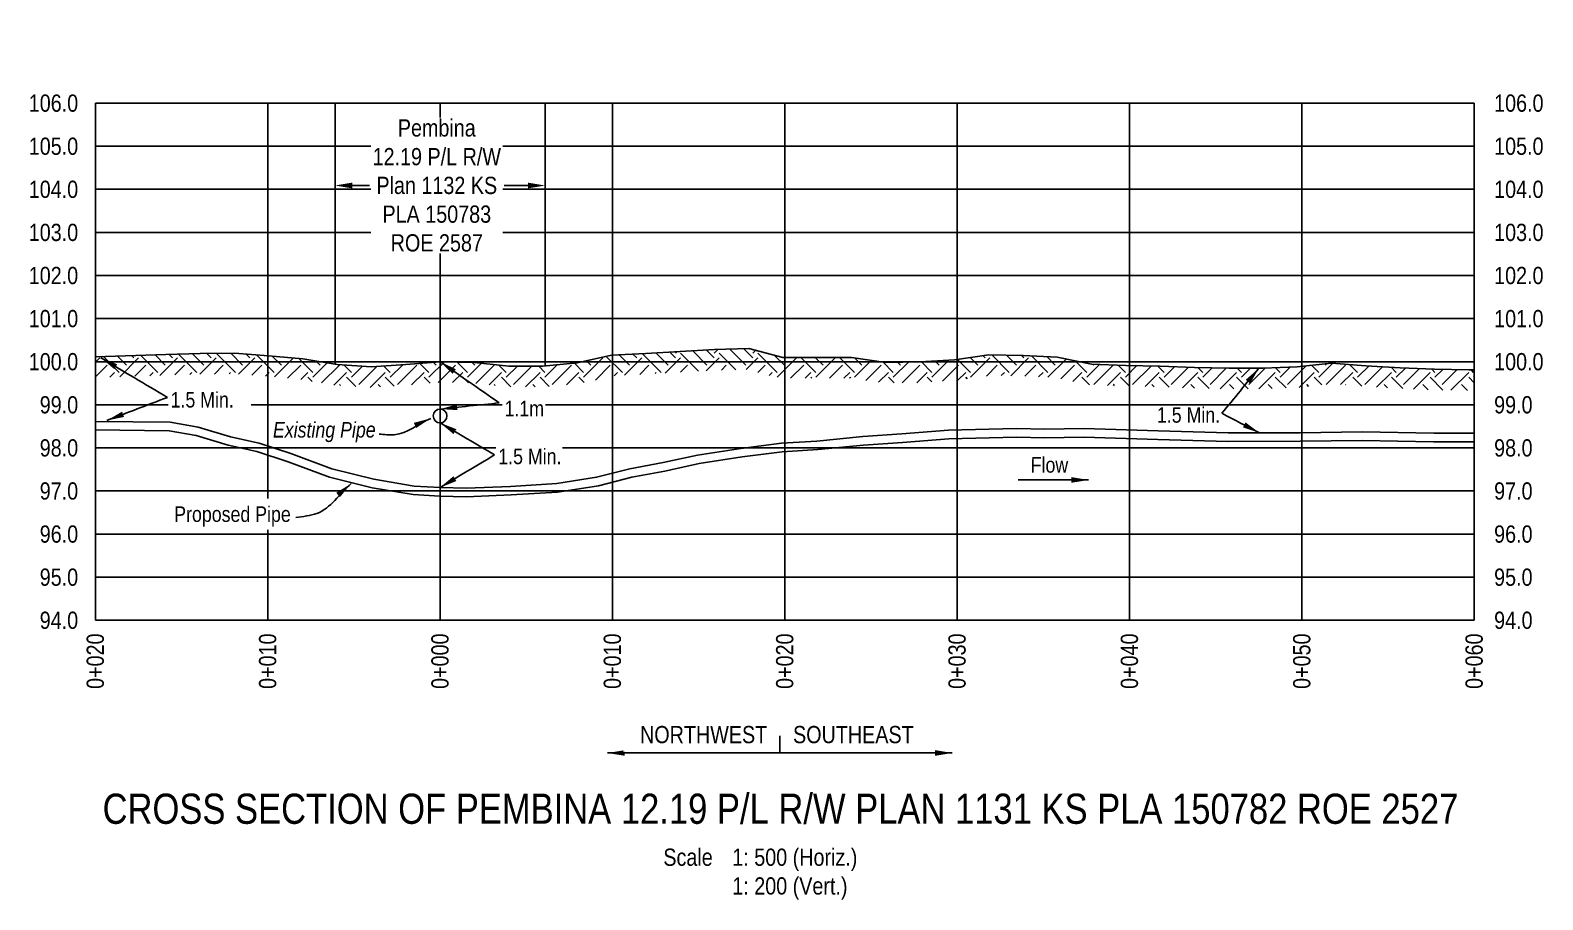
# Model space of a CAD drawing. Extents: x 507565 to 531726, y 6009554 to 6022365.
# Drawn here: x 517164 to 518041, y 6016921 to 6017425 of the extents above; entities that cross this region are included whole.
import ezdxf
from ezdxf.enums import TextEntityAlignment as Align

# ---------------------------------------------------------------- set-up
doc = ezdxf.new("R2010")
doc.units = 0
doc.header["$LTSCALE"] = 5
doc.header["$PDMODE"] = 34
doc.header["$PDSIZE"] = 0.03
doc.linetypes.add('foc-TOPO', pattern=[1, 0.2, -0.8])
doc.linetypes.add('UG_PIPE', pattern=[1.875, 1.25, -0.625])
doc.layers.get('Defpoints').update_dxf_attribs({"color": 9})
for name, color, linetype in [('AS-PIPE-UG', 44, 'UG_PIPE'), ('AS-PIPE-UG-T', 44, 'Continuous'), ('CG-NOTES', 7, 'Continuous'), ('DETAIL-T', 7, 'Continuous'), ('L-DETAIL-T', 3, 'Continuous'), ('P-CROSSINGS-GRID', 8, 'Continuous'), ('P-CROSSINGS-GROUND', 48, 'foc-TOPO'), ('P-PROPOSED', 10, 'Continuous'), ('S-T7', 7, 'Continuous')]:
    doc.layers.add(name, color=color, linetype=linetype)
doc.styles.add('140', font='ARIALN.TTF', dxfattribs={"height": 15})
doc.styles.add('80', font='ARIALN.TTF', dxfattribs={"height": 10})
doc.styles.add('80CG', font='ARIALN.TTF', dxfattribs={"height": 10})
doc.styles.add('80L', font='ARIALN.TTF', dxfattribs={"height": 10})
doc.dimstyles.new('Compass 5 000', dxfattribs={"dimscale": 5, "dimtxt": 9, "dimasz": 2, "dimexe": 0.2, "dimexo": 0.0625, "dimgap": 0.5, "dimtad": 0, "dimtih": 1, "dimtoh": 1, "dimzin": 0, "dimdsep": 46, "dimtxsty": '80CG', "dimcen": 0.1, "dimse1": 1, "dimse2": 1, "dimclrd": 256, "dimclrt": 256, "dimaunit": 1, "dimadec": 4, "dimazin": 0, "dimtfac": 0.06, "dimtofl": 0, "dimtmove": 0, "dimatfit": 1, "dimfxl": 0.2, "dimtolj": 1, "dimtzin": 0, "dimlwd": -1, "dimarcsym": 0})

# ---------------------------------------------------------------- blocks, each defined once
blk = doc.blocks.new('*D355')
at = {"transparency": 16777216}
for p, q in [((517350.76, 6017335.29), (517360.71, 6017335.29)), ((517452.66, 6017335.29), (517438.88, 6017335.29))]:
    blk.add_line(p, q, dxfattribs=at)
for points in [[(517350.76, 6017336.96), (517350.76, 6017333.63), (517340.76, 6017335.29)], [(517452.66, 6017336.96), (517452.66, 6017333.63), (517462.66, 6017335.29)]]:
    blk.add_solid(points, dxfattribs=at)
at = {"layer": 'Defpoints', "color": 0, "transparency": 16777216}
for p in [(517340.76, 6017331.68), (517462.66, 6017335.29), (517462.66, 6017331.68)]:
    blk.add_point(p, dxfattribs=at)
at = {"transparency": 16777216, "insert": (517399.79, 6017335.29), "char_height": 10, "attachment_point": 5, "style": '80CG', "bg_fill": 3, "box_fill_scale": 1.1, "bg_fill_color": 256, "bg_fill_true_color": 13158600, "bg_fill_transparency": 0}
blk.add_mtext('\\A1;Pembina\\P12.19 P/L R/W\\PPlan 1132 KS\\PPLA 150783\\PROE 2587', dxfattribs=at)

msp = doc.modelspace()

# ---------------------------------------------------------------- hatches: boundary and pattern name
at = {"layer": 'P-CROSSINGS-GROUND'}
h = msp.add_hatch(dxfattribs=at)
h.set_pattern_fill('EARTH', color=256, scale=2.5, angle=45)
h.set_pattern_definition([(45, (-4573.795, -1037.72), (2e-15, 22.450640303), [15.875, -15.875]), (45, (-4578.005, -1033.51), (2e-15, 22.450640303), [15.875, -15.875]), (45, (-4582.214, -1029.301), (2e-15, 22.450640303), [15.875, -15.875]), (135, (-4582.214, -1026.495), (-22.450640303, 2e-15), [15.875, -15.875]), (135, (-4578.005, -1022.285), (-22.450640303, 2e-15), [15.875, -15.875]), (135, (-4573.795, -1018.076), (-22.450640303, 2e-15), [15.875, -15.875])])
h.paths.add_polyline_path([(518001.71, 6017216.386), (518001.71, 6017228.386), (517998.536, 6017228.36), (517978.641, 6017228.686), (517958.747, 6017229.511), (517938.853, 6017230.684), (517918.959, 6017232.312), (517899.065, 6017230.135), (517879.17, 6017229.269), (517859.276, 6017229.271), (517839.382, 6017229.723), (517819.488, 6017230.45), (517799.594, 6017230.95), (517779.699, 6017231.66), (517759.805, 6017235.693), (517739.911, 6017236.76), (517720.017, 6017237.114), (517700.123, 6017234.17), (517680.228, 6017232.939), (517660.334, 6017232.679), (517640.44, 6017235.569), (517620.546, 6017235.582), (517600.652, 6017235.471), (517580.757, 6017240.667), (517560.863, 6017240.066), (517540.969, 6017238.98), (517521.075, 6017237.914), (517501.181, 6017236.849), (517481.286, 6017232.385), (517461.392, 6017230.408), (517441.498, 6017230.555), (517421.604, 6017232.673), (517401.71, 6017233.09), (517381.815, 6017231.437), (517361.921, 6017230.087), (517342.027, 6017231.372), (517322.133, 6017234.696), (517302.239, 6017236.572), (517282.344, 6017238.021), (517262.45, 6017237.881), (517242.556, 6017237.194), (517201.71, 6017235.936), (517202.079, 6017223.942), (517242.948, 6017225.2), (517262.7, 6017225.882), (517281.95, 6017226.018), (517301.239, 6017224.613), (517320.579, 6017222.789), (517340.648, 6017219.436), (517361.941, 6017218.061), (517382.718, 6017219.471), (517402.082, 6017221.079), (517420.842, 6017220.686), (517440.817, 6017218.56), (517461.943, 6017218.404), (517483.2, 6017220.516), (517502.827, 6017224.92), (517521.716, 6017225.931), (517541.611, 6017226.997), (517561.371, 6017228.076), (517579.395, 6017228.621), (517599.143, 6017223.462), (517620.575, 6017223.582), (517639.569, 6017223.57), (517659.545, 6017220.668), (517680.677, 6017220.943), (517701.374, 6017222.224), (517720.794, 6017225.098), (517739.483, 6017224.766), (517758.284, 6017223.758), (517778.284, 6017219.703), (517799.229, 6017218.956), (517819.118, 6017218.456), (517839.026, 6017217.728), (517859.139, 6017217.271), (517879.431, 6017217.269), (517899.979, 6017218.163), (517919.124, 6017220.258), (517938.01, 6017218.713), (517958.145, 6017217.526), (517978.294, 6017216.69), (517998.486, 6017216.36)])

# ---------------------------------------------------------------- linework, layer by layer
for p, q in [((517340.759, 6017231.584), (517340.759, 6017383.09)), ((517462.659, 6017230.534), (517462.659, 6017383.09))]:
    msp.add_line(p, q)
at = {"color": 3}
msp.add_lwpolyline([(517201.71, 6017235.936), (517242.556, 6017237.194), (517262.45, 6017237.881), (517282.344, 6017238.021), (517302.239, 6017236.572), (517322.133, 6017234.696), (517342.027, 6017231.372), (517361.921, 6017230.087), (517381.815, 6017231.437), (517401.71, 6017233.09), (517421.604, 6017232.673), (517441.498, 6017230.555), (517461.392, 6017230.408), (517481.286, 6017232.385), (517501.181, 6017236.849), (517521.075, 6017237.914), (517540.969, 6017238.98), (517560.863, 6017240.066), (517580.757, 6017240.667), (517600.652, 6017235.471), (517620.546, 6017235.582), (517640.44, 6017235.569), (517660.334, 6017232.679), (517680.228, 6017232.939), (517700.123, 6017234.17), (517720.017, 6017237.114), (517739.911, 6017236.76), (517759.805, 6017235.693), (517779.699, 6017231.66), (517799.594, 6017230.95), (517819.488, 6017230.45), (517839.382, 6017229.723), (517859.276, 6017229.271), (517879.17, 6017229.269), (517899.065, 6017230.135), (517918.959, 6017232.312), (517938.853, 6017230.684), (517958.747, 6017229.511), (517978.641, 6017228.686), (517998.536, 6017228.36), (518001.71, 6017228.386)], dxfattribs=at)
at = {"layer": 'AS-PIPE-UG', "linetype": 'Continuous'}
msp.add_circle((517401.71, 6017201.591), 3.999, dxfattribs=at)
at = {"layer": 'CG-NOTES'}
msp.add_line((517598.888, 6017006.095), (517598.888, 6017016.095), dxfattribs=at)
at = {"layer": 'P-CROSSINGS-GRID', "color": 8}
for p, q in [((517201.71, 6017383.09), (518001.71, 6017383.09)), ((517201.71, 6017083.09), (517201.71, 6017383.09)), ((517301.71, 6017083.09), (517301.71, 6017383.09)), ((517501.71, 6017083.09), (517501.71, 6017383.09)), ((517601.71, 6017083.09), (517601.71, 6017383.09)), ((517701.71, 6017083.09), (517701.71, 6017383.09)), ((517801.71, 6017083.09), (517801.71, 6017383.09)), ((517901.71, 6017083.09), (517901.71, 6017383.09)), ((518001.71, 6017083.09), (518001.71, 6017383.09)), ((517201.71, 6017358.09), (518001.71, 6017358.09)), ((517201.71, 6017333.09), (518001.71, 6017333.09)), ((517201.71, 6017308.09), (518001.71, 6017308.09)), ((517201.71, 6017283.09), (518001.71, 6017283.09)), ((517201.71, 6017258.09), (518001.71, 6017258.09)), ((517201.71, 6017208.09), (518001.71, 6017208.09)), ((517201.71, 6017183.09), (518001.71, 6017183.09)), ((517201.71, 6017158.09), (518001.71, 6017158.09)), ((517201.71, 6017133.09), (518001.71, 6017133.09)), ((517201.71, 6017108.09), (518001.71, 6017108.09)), ((517201.71, 6017083.09), (518001.71, 6017083.09))]:
    msp.add_line(p, q, dxfattribs=at)
at = {"layer": 'P-CROSSINGS-GRID'}
for p, q in [((517401.71, 6017083.09), (517401.71, 6017383.09)), ((517201.71, 6017233.09), (518001.71, 6017233.09))]:
    msp.add_line(p, q, dxfattribs=at)

# ---------------------------------------------------------------- texts
at = {"style": '80'}
for s, p in [('0+020', (517201.623, 6017075.422)), ('0+010', (517301.623, 6017075.422)), ('0+000', (517401.623, 6017075.422)), ('0+010', (517501.623, 6017075.422)), ('0+020', (517601.623, 6017075.422)), ('0+030', (517701.623, 6017075.422)), ('0+040', (517801.623, 6017075.422)), ('0+050', (517901.623, 6017075.422)), ('0+060', (518001.623, 6017075.422))]:
    msp.add_text(s, height=10, rotation=90, dxfattribs=at).set_placement(p, align=Align.MIDDLE_RIGHT)
at = {"insert": (517817.612, 6017206.697), "char_height": 8.9975, "attachment_point": 1, "style": '80L'}
msp.add_mtext_dynamic_manual_height_columns('1.5 Min.', width=35.88741, gutter_width=45, heights=[0], dxfattribs=at)
at = {"layer": 'DETAIL-T', "insert": (517531.232, 6016950.636), "char_height": 10, "attachment_point": 1, "style": '80L'}
msp.add_mtext_dynamic_manual_height_columns('Scale^I1: 500 (Horiz.)\\P^I1: 200 (Vert.)', width=217.1051, gutter_width=45, heights=[0], dxfattribs=at)
at = {"layer": 'L-DETAIL-T', "insert": (517599.168, 6016982.509), "char_height": 17.5, "width": 785.88441, "attachment_point": 2, "rotation": 0, "style": '140'}
msp.add_mtext('CROSS SECTION OF PEMBINA 12.19 P/L R/W PLAN 1131 KS PLA 150782 ROE 2527', dxfattribs=at)
at = {"layer": 'S-T7', "style": '80'}
for s, p in [('106.0', (517191.71, 6017383.09)), ('105.0', (517191.71, 6017358.09)), ('104.0', (517191.71, 6017333.09)), ('103.0', (517191.71, 6017308.09)), ('102.0', (517191.71, 6017283.09)), ('101.0', (517191.71, 6017258.09)), ('100.0', (517191.71, 6017233.09)), ('99.0', (517191.71, 6017208.09)), ('98.0', (517191.71, 6017183.09)), ('97.0', (517191.71, 6017158.09)), ('96.0', (517191.71, 6017133.09)), ('95.0', (517191.71, 6017108.09)), ('94.0', (517191.71, 6017083.09))]:
    msp.add_text(s, height=10, dxfattribs=at).set_placement(p, align=Align.MIDDLE_RIGHT)
for s, p in [('106.0', (518013.24, 6017383.09)), ('105.0', (518013.24, 6017358.09)), ('104.0', (518013.24, 6017333.09)), ('103.0', (518013.24, 6017308.09)), ('102.0', (518013.24, 6017283.09)), ('101.0', (518013.24, 6017258.09)), ('100.0', (518013.24, 6017233.09)), ('99.0', (518013.24, 6017208.09)), ('98.0', (518013.24, 6017183.09)), ('97.0', (518013.24, 6017158.09)), ('96.0', (518013.24, 6017133.09)), ('95.0', (518013.24, 6017108.09)), ('94.0', (518013.24, 6017083.09))]:
    msp.add_text(s, height=10, dxfattribs=at).set_placement(p, align=Align.MIDDLE_LEFT)

# ---------------------------------------------------------------- leaders
at = {"path_type": 1}
for points in [[(517204.883, 6017235.31), (517243.498, 6017212.377)], [(517401.71, 6017233.09), (517435.987, 6017209.175)], [(517876.773, 6017229.269), (517855.225, 6017203.166)], [(517208.441, 6017199.007), (517243.498, 6017212.377)], [(517401.71, 6017205.59), (517435.987, 6017209.175)], [(517401.71, 6017197.592), (517433.276, 6017178.985)], [(517877.111, 6017191.825), (517855.225, 6017203.166)], [(517401.71, 6017160.103), (517433.276, 6017178.985)]]:
    msp.add_leader(points, dimstyle='Compass 5 000', override={"dimgap": 0.5, "dimtad": 0}, dxfattribs=at)
at = {"layer": 'CG-NOTES', "path_type": 1}
for points in [[(517498.888, 6017006.095), (517598.888, 6017006.095)], [(517698.888, 6017006.095), (517598.888, 6017006.095)]]:
    msp.add_leader(points, dimstyle='Compass 5 000', override={"dimgap": 0.5, "dimtad": 0}, dxfattribs=at)

# ---------------------------------------------------------------- next in the draw order: texts
at = {"insert": (517245.341, 6017215.499), "char_height": 8.9975, "attachment_point": 1, "style": '80L', "bg_fill": 3, "box_fill_scale": 1.15, "bg_fill_color": 256, "bg_fill_true_color": 256, "bg_fill_transparency": 0}
msp.add_mtext_dynamic_manual_height_columns('1.5 Min.', width=45.31074, gutter_width=45, heights=[0], dxfattribs=at)
at = {"color": 3, "char_height": 10, "style": '80', "bg_fill": 2}
for s, insert, width, attachment_point in [('NORTHWEST', (517591.52, 6017021.776), 78.43132, 3), ('SOUTHEAST', (517606.478, 6017021.776), 71.79644, 1)]:
    msp.add_mtext(s, dxfattribs=dict(at, insert=insert, width=width, attachment_point=attachment_point))
at = {"layer": 'AS-PIPE-UG-T', "insert": (517304.732, 6017198.1), "char_height": 8.99746, "attachment_point": 1, "style": '80L', "bg_fill": 3, "box_fill_scale": 1.1, "bg_fill_color": 256, "bg_fill_transparency": 0}
msp.add_mtext_dynamic_manual_height_columns('{\\fArial Narrow|b0|i1|c0|p34;Existing Pipe}', width=59.24689, gutter_width=45, heights=[0], dxfattribs=at)

# ---------------------------------------------------------------- next in the draw order: dimensions: what is measured, and where the dimension line sits
at = {"color": 4}
dim = msp.add_linear_dim(base=(517462.659, 6017335.292), p1=(517340.759, 6017331.678), p2=(517462.659, 6017331.678), angle=0, text='Pembina\\P12.19 P/L R/W\\PPlan 1132 KS\\PPLA 150783\\PROE 2587', dimstyle='Compass 5 000', override={"dimtfill": 1}, dxfattribs=at)
dim.commit()
dim.dimension.update_dxf_attribs({"geometry": '*D355', "text_midpoint": (517399.791, 6017335.292), "dimtype": 161})

# ---------------------------------------------------------------- next in the draw order: linework, layer by layer
at = {"layer": 'P-PROPOSED'}
for points in [[(517201.71, 6017198.468), (517245.015, 6017197.944), (517261.393, 6017195.193), (517280.112, 6017189.492), (517296.693, 6017185.75), (517315.129, 6017179.782), (517338.946, 6017170.962), (517363.271, 6017164.886), (517386.708, 6017160.933), (517401.71, 6017160.103), (517416.967, 6017159.754), (517442.597, 6017160.754), (517469.351, 6017162.456), (517492.539, 6017166.021), (517511.802, 6017171.012), (517531.066, 6017174.577), (517551.043, 6017178.855), (517576.203, 6017182.758), (517599.729, 6017185.809), (517620.382, 6017187.065), (517646.878, 6017189.598), (517669.551, 6017191.203), (517696.687, 6017193.344), (517720.077, 6017193.861), (517736.3, 6017194.261), (517752.382, 6017193.904), (517775.276, 6017194.294), (517818.331, 6017192.968), (517858.848, 6017191.771), (517900.705, 6017191.895), (517936.72, 6017192.349), (517978.198, 6017191.528), (518001.642, 6017191.528)], [(517201.649, 6017193.468), (517244.568, 6017192.949), (517260.245, 6017190.316), (517278.832, 6017184.655), (517295.37, 6017180.923), (517313.491, 6017175.057), (517337.468, 6017166.178), (517362.248, 6017159.988), (517386.152, 6017155.956), (517401.514, 6017155.106), (517417.008, 6017154.752), (517442.853, 6017155.761), (517469.891, 6017157.48), (517493.548, 6017161.117), (517512.885, 6017166.128), (517532.044, 6017169.673), (517551.95, 6017173.936), (517576.907, 6017177.808), (517600.203, 6017180.829), (517620.771, 6017182.08), (517647.293, 6017184.615), (517669.924, 6017186.217), (517696.939, 6017188.349), (517720.194, 6017188.862), (517736.306, 6017189.259), (517752.369, 6017188.903), (517775.241, 6017189.293), (517818.181, 6017187.97), (517858.782, 6017186.771), (517900.744, 6017186.896), (517936.702, 6017187.349), (517978.148, 6017186.528), (518001.642, 6017186.528)]]:
    msp.add_lwpolyline(points, dxfattribs=at)

# ---------------------------------------------------------------- next in the draw order: leaders
at = {"layer": 'AS-PIPE-UG-T', "path_type": 1}
msp.add_leader([(517396.274, 6017200.202), (517375.12, 6017190.722), (517366.367, 6017191.044)], dimstyle='Compass 5 000', override={"dimgap": 0.5, "dimtad": 0}, dxfattribs=at)

# ---------------------------------------------------------------- next in the draw order: texts
at = {"char_height": 8.9975, "attachment_point": 1, "style": '80L', "bg_fill": 3, "box_fill_scale": 1.15, "bg_fill_color": 256, "bg_fill_true_color": 256, "bg_fill_transparency": 0}
for s, width, insert in [('1.1m', 22.35057, (517439.097, 6017210.435)), ('1.5 Min.', 35.88741, (517435.459, 6017182.621))]:
    msp.add_mtext_dynamic_manual_height_columns(s, width=width, gutter_width=45, heights=[0], dxfattribs=dict(at, insert=insert))
at = {"insert": (517766.141, 6017177.654), "char_height": 9, "attachment_point": 3, "rotation": 359.666704, "style": '80L', "bg_fill": 3, "box_fill_scale": 1.2, "bg_fill_color": 256, "bg_fill_transparency": 0}
msp.add_mtext_dynamic_manual_height_columns('Flow', width=28.55952, gutter_width=45, heights=[0], dxfattribs=at)
at = {"insert": (517247.455, 6017149.149), "char_height": 8.99746, "attachment_point": 1, "style": '80L', "bg_fill": 3, "box_fill_scale": 1.5, "bg_fill_color": 256, "bg_fill_transparency": 0}
msp.add_mtext_dynamic_manual_height_columns('Proposed Pipe', width=67.2769, gutter_width=45, heights=[0], dxfattribs=at)

# ---------------------------------------------------------------- next in the draw order: leaders
at = {"path_type": 1}
for points in [[(517350.082, 6017162.356), (517330.186, 6017145.023), (517318.093, 6017142.607)], [(517777.975, 6017164.455), (517737.021, 6017164.61)]]:
    msp.add_leader(points, dimstyle='Compass 5 000', override={"dimgap": 0.5, "dimtad": 0}, dxfattribs=at)

doc.saveas('drawing.dxf')
